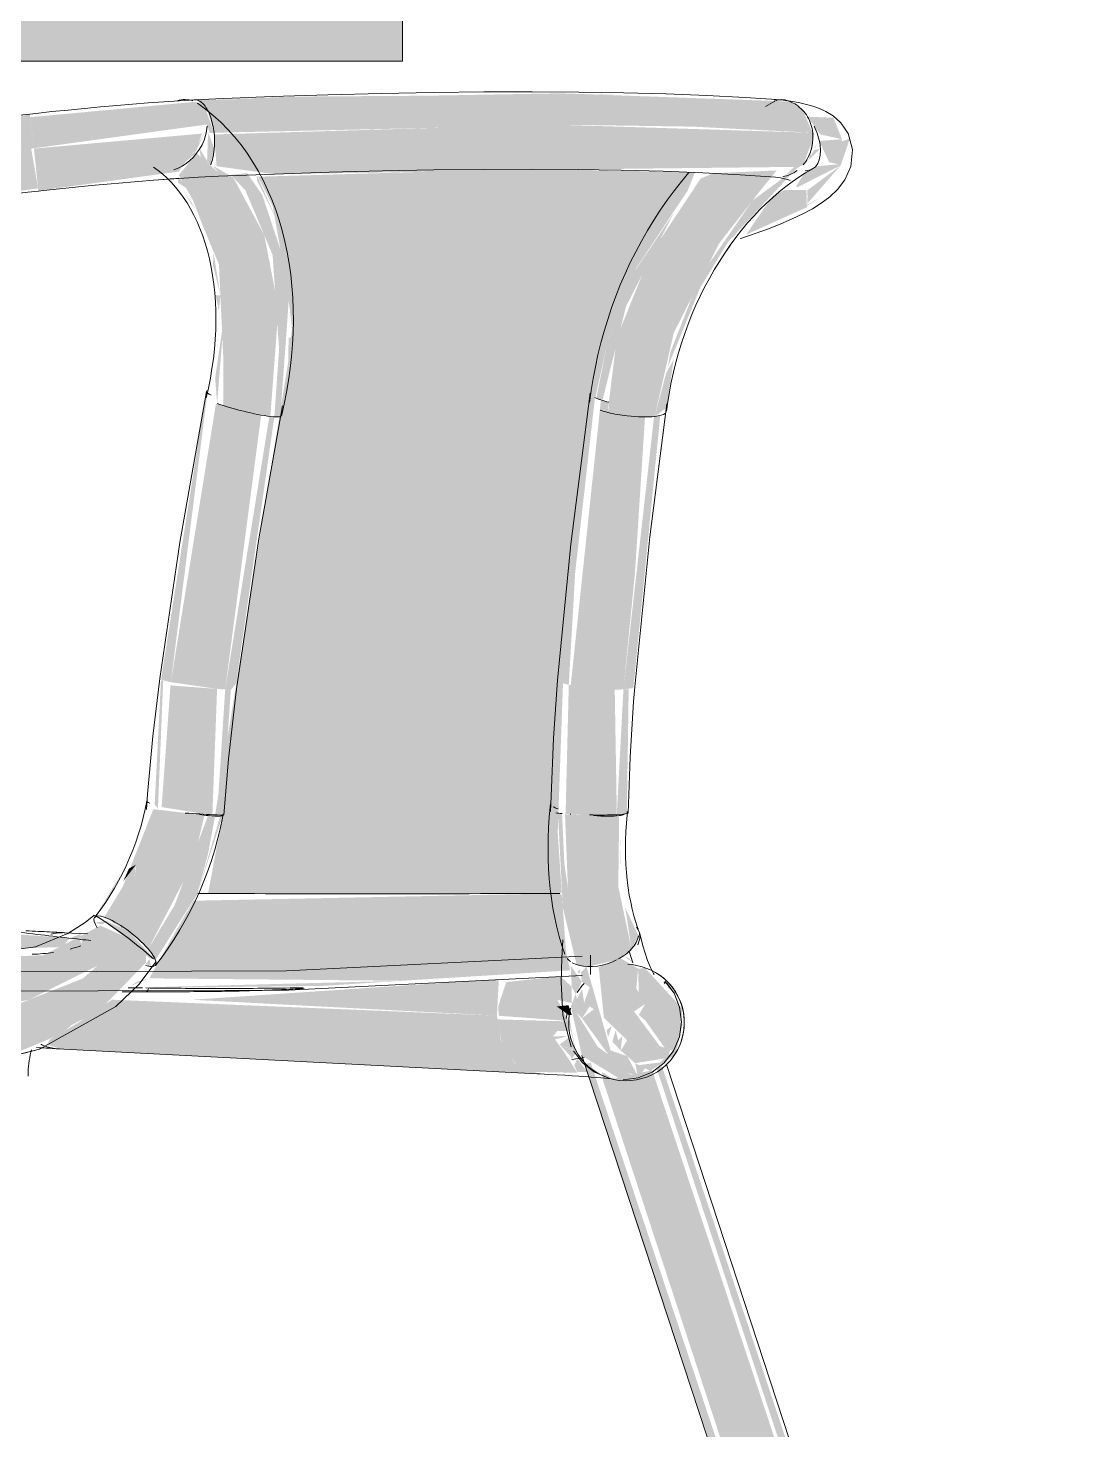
# Model space of a CAD drawing. Header units: inches. Extents: x -23445 to -32, y -314 to 853.
# Drawn here: x -18723.35 to -18709.93, y 11.08 to 29.18 of the extents above; entities that cross this region are included whole.
import ezdxf

# ---------------------------------------------------------------- set-up
doc = ezdxf.new("R2010")
doc.units = ezdxf.units.IN
doc.header["$MEASUREMENT"] = 0
doc.layers.add('I-FURN', color=30, linetype='Continuous', lineweight=9)

# ---------------------------------------------------------------- blocks, each defined once
blk = doc.blocks.new('Falcon 7700 Series Pedestal Base - 36_ Square Top x 30_ - Wheelchair Height-460525-Building Section - East_West looking South _ Fitness Center')
at = {"layer": 'I-FURN'}
blk.add_hatch(color=256, dxfattribs=at).paths.add_polyline_path([(-26188.504, 28.75), (-26173.129, 28.75), (-26173.129, 30), (-26198.585, 30), (-26198.585, 28.75), (-26197.278, 28.75)], flags=0)
for q in [(-26173.129, 30), (-26198.585, 28.75)]:
    blk.add_line((-26173.129, 28.75), q, dxfattribs=at)
blk = doc.blocks.new('HermanMiller_Collection_Air-Chair_SideChair_Arms - Arms-457867-Building Section - East_West looking South _ Fitness Center')
at = {"layer": 'I-FURN'}
for points in [[(-26167.835, 27.825), (-26167.966, 28.117), (-26168.134, 28.228), (-26171.089, 28.334), (-26175.791, 28.249), (-26175.645, 28.117), (-26175.562, 27.825), (-26170.958, 27.927), (-26169.395, 27.904)], [(-26183.228, 26.875), (-26179.731, 27.403), (-26177.886, 27.624), (-26177.938, 28.061), (-26181.939, 27.527), (-26183.148, 27.293), (-26183.233, 27.002)], [(-26175.939, 27.447), (-26175.818, 27.537), (-26175.657, 27.884), (-26175.824, 27.571), (-26175.918, 27.466)], [(-26167.457, 27.741), (-26167.567, 28.018), (-26167.903, 28.032), (-26167.739, 27.804)], [(-26182.919, 26.362), (-26179.601, 26.863), (-26177.832, 27.107), (-26177.922, 27.62), (-26181.545, 27.149), (-26183.227, 26.869), (-26183.115, 26.52), (-26182.986, 26.384)], [(-26173.455, 17.999), (-26171.074, 18.008), (-26171.126, 18.794), (-26171.056, 20.766), (-26170.645, 24.408), (-26170.634, 24.434), (-26170.471, 25.178), (-26170.115, 26.073), (-26169.448, 27.079), (-26169.354, 27.314), (-26171.516, 27.359), (-26174.995, 27.257), (-26174.806, 26.882), (-26174.705, 26.323), (-26174.616, 25.819), (-26174.556, 25.296), (-26174.604, 24.869), (-26175.548, 19.018), (-26175.45, 19.01), (-26175.639, 18.003), (-26174.865, 18)], [(-26170.548, 24.369), (-26170.243, 25.586), (-26169.629, 26.786), (-26170.136, 26.032), (-26170.476, 25.162), (-26170.627, 24.398), (-26170.562, 24.373)], [(-26176.119, 20.731), (-26175.647, 24.467), (-26175.679, 24.38), (-26176.245, 20.767), (-26176.197, 20.75)], [(-26175.418, 20.637), (-26174.953, 24.181), (-26175.537, 24.327), (-26176.119, 20.731), (-26175.514, 20.643)], [(-26170.382, 20.635), (-26170.278, 20.637), (-26170.13, 22.129), (-26169.999, 24.156), (-26170.475, 24.243), (-26170.466, 24.346), (-26170.568, 24.375), (-26170.958, 20.691), (-26170.39, 20.635)], [(-26175.339, 20.635), (-26175.276, 20.716), (-26174.783, 24.158), (-26174.848, 24.162), (-26175.418, 20.637), (-26175.345, 20.635)], [(-26170.278, 20.637), (-26170.149, 20.656), (-26169.803, 24.175), (-26169.883, 24.155), (-26170.278, 20.638)], [(-26170.983, 20.696), (-26170.867, 22.736), (-26171.061, 20.716)], [(-26176.286, 19.095), (-26176.217, 20.757), (-26176.247, 20.75), (-26176.328, 19.145), (-26176.295, 19.118)], [(-26175.454, 19.015), (-26175.345, 20.635), (-26175.418, 20.635), (-26175.522, 19.017), (-26175.504, 19.016)], [(-26170.587, 19.015), (-26170.363, 19.02), (-26170.39, 20.635), (-26170.983, 20.696), (-26171.024, 19.031), (-26170.717, 19.017)], [(-26170.363, 19.02), (-26170.234, 19.033), (-26170.21, 20.643), (-26170.278, 20.635), (-26170.363, 19.025)], [(-26170.847, 17.073), (-26171.04, 18.385), (-26171.07, 19.034), (-26171.122, 19.034), (-26171.06, 17.823), (-26170.883, 17.087)], [(-26170.737, 17.058), (-26170.368, 17.144), (-26170.174, 17.287), (-26170.344, 18.094), (-26170.333, 19.009), (-26171.032, 19.026), (-26170.979, 17.7), (-26170.847, 17.073)], [(-26176.733, 18.162), (-26176.568, 18.376), (-26176.66, 18.324), (-26176.729, 18.172)], [(-26170.174, 17.287), (-26170.084, 17.456), (-26170.254, 17.822)], [(-26179.373, 15.697), (-26178.347, 15.852), (-26177.538, 16.185), (-26177.398, 16.306), (-26177.052, 16.482), (-26176.441, 17.11), (-26176.441, 17.245), (-26176.662, 17.42), (-26177.257, 16.904), (-26178.166, 16.545), (-26179.39, 16.344), (-26179.367, 15.816)], [(-26170.985, 16.351), (-26171.129, 16.629), (-26170.944, 16.587), (-26170.944, 16.797), (-26171.093, 16.935), (-26171.791, 16.858), (-26171.895, 16.541), (-26171.886, 16.424), (-26171.117, 16.367)], [(-26176.416, 16.733), (-26176.397, 16.792), (-26176.441, 16.733)], [(-26171.371, 15.675), (-26171.676, 15.806), (-26171.858, 16.098), (-26171.91, 16.426), (-26176.878, 16.631), (-26177.314, 16.336), (-26177.686, 16.112), (-26177.715, 16.049), (-26177.538, 15.996), (-26171.479, 15.68)], [(-26170.943, 16.434), (-26170.987, 16.56), (-26171.138, 16.544), (-26170.985, 16.434), (-26170.948, 16.434)], [(-26165.503, 0), (-26165.426, 0), (-26170.701, 15.818), (-26170.777, 15.801), (-26165.557, 0)], [(-26164.876, 0), (-26164.682, 0), (-26169.907, 15.721), (-26170.414, 15.609), (-26170.555, 15.7), (-26170.54, 15.585), (-26165.426, 0), (-26164.99, 0)]]:
    blk.add_hatch(color=256, dxfattribs=at).paths.add_polyline_path(points, flags=0)
h = blk.add_hatch(color=256, dxfattribs=at)
h.paths.add_polyline_path([(-26177.886, 27.624), (-26175.657, 27.931), (-26175.615, 27.821), (-26175.562, 27.825), (-26175.69, 28.184), (-26175.806, 28.224), (-26177.933, 28.025), (-26177.9, 27.75)], flags=0)
h.paths.add_polyline_path([(-26175.676, 27.817), (-26175.659, 27.858), (-26175.67, 27.838)], flags=0)
h = blk.add_hatch(color=256, dxfattribs=at)
h.paths.add_polyline_path([(-26168.217, 27.258), (-26167.959, 27.411), (-26167.834, 27.74), (-26167.835, 27.825), (-26171.222, 27.931), (-26175.56, 27.803), (-26175.529, 27.392), (-26174.785, 27.29), (-26170.958, 27.351), (-26168.074, 27.384), (-26168.174, 27.287), (-26168.221, 27.259)], flags=0)
h.paths.add_polyline_path([(-26175.526, 27.264), (-26175.548, 27.348), (-26175.529, 27.266)], flags=0)
h = blk.add_hatch(color=256, dxfattribs=at)
h.paths.add_polyline_path([(-26177.829, 27.076), (-26176.02, 27.323), (-26175.965, 27.4), (-26175.785, 27.627), (-26175.716, 27.814), (-26177.886, 27.62), (-26177.832, 27.107)], flags=0)
h.paths.add_polyline_path([(-26175.623, 27.374), (-26175.617, 27.41), (-26175.628, 27.38)], flags=0)
h.paths.add_polyline_path([(-26175.607, 27.406), (-26175.559, 27.62), (-26175.633, 27.82), (-26175.641, 27.758), (-26175.651, 27.466), (-26175.615, 27.41)], flags=0)
h = blk.add_hatch(color=256, dxfattribs=at)
h.paths.add_polyline_path([(-26169.979, 24.155), (-26169.874, 24.162), (-26169.628, 25.242), (-26169.04, 26.399), (-26168.507, 27.084), (-26168.299, 27.338), (-26169.113, 27.302), (-26169.28, 27.235), (-26169.929, 26.257), (-26170.363, 25.178), (-26170.466, 24.346), (-26170.466, 24.267), (-26170.476, 24.212), (-26170.024, 24.156)], flags=0)
h.paths.add_polyline_path([(-26167.82, 27.609), (-26167.75, 27.718), (-26167.816, 27.63), (-26167.818, 27.62)], flags=0)
h = blk.add_hatch(color=256, dxfattribs=at)
h.paths.add_polyline_path([(-26167.5, 27.418), (-26167.457, 27.741), (-26167.75, 27.719), (-26167.623, 27.444)], flags=0)
h.paths.add_polyline_path([(-26167.868, 27.495), (-26167.815, 27.821), (-26167.835, 27.825), (-26167.881, 27.497)], flags=0)
h = blk.add_hatch(color=256, dxfattribs=at)
h.paths.add_polyline_path([(-26174.835, 24.162), (-26174.73, 25.556), (-26174.913, 26.502), (-26175.313, 27.246), (-26175.577, 27.401), (-26175.506, 27.311), (-26175.785, 27.56), (-26176.016, 27.277), (-26175.833, 26.953), (-26175.703, 26.613), (-26175.498, 26.124), (-26175.443, 24.939), (-26175.44, 24.3), (-26174.881, 24.169)], flags=0)
h.paths.add_polyline_path([(-26175.801, 26.845), (-26175.974, 27.106), (-26175.854, 26.901)], flags=0)
h.paths.add_polyline_path([(-26175.618, 27.411), (-26175.671, 27.494), (-26175.748, 27.62), (-26175.734, 27.515), (-26175.653, 27.442)], flags=0)
h = blk.add_hatch(color=256, dxfattribs=at)
h.paths.add_polyline_path([(-26169.874, 24.162), (-26169.724, 24.272), (-26169.628, 24.9), (-26169.725, 24.726), (-26169.795, 24.461)], flags=0)
h.paths.add_polyline_path([(-26169.706, 24.798), (-26169.288, 25.821), (-26168.928, 26.414), (-26168.036, 27.373), (-26168.611, 26.951), (-26169.288, 25.968), (-26169.672, 24.993), (-26169.691, 24.881)], flags=0)
h.paths.add_polyline_path([(-26167.908, 27.452), (-26167.737, 27.62), (-26167.82, 27.601), (-26167.897, 27.462)], flags=0)
h = blk.add_hatch(color=256, dxfattribs=at)
h.paths.add_polyline_path([(-26174.604, 24.869), (-26174.548, 25.183), (-26174.599, 25.178)], flags=0)
h.paths.add_polyline_path([(-26174.757, 24.155), (-26174.707, 24.162), (-26174.623, 25.296), (-26174.579, 25.94), (-26174.94, 27.023), (-26175.135, 27.304), (-26175.345, 27.28), (-26175.158, 27.084), (-26174.806, 26.248), (-26174.722, 25.031), (-26174.783, 24.158)], flags=0)
h.paths.add_polyline_path([(-26174.73, 26.654), (-26175.012, 27.282), (-26175.007, 27.211), (-26174.747, 26.689)], flags=0)
h = blk.add_hatch(color=256, dxfattribs=at)
h.paths.add_polyline_path([(-26168.358, 27), (-26168.695, 26.509), (-26167.91, 26.863), (-26167.916, 27.084), (-26168.205, 27.084), (-26168.354, 27.003)], flags=0)
h.paths.add_polyline_path([(-26168.913, 26.433), (-26168.788, 26.547), (-26168.879, 26.475)], flags=0)
h = blk.add_hatch(color=256, dxfattribs=at)
h.paths.add_polyline_path([(-26175.479, 25.726), (-26175.541, 25.726), (-26175.498, 25.52)], flags=0)
h.paths.add_polyline_path([(-26175.522, 24.327), (-26175.432, 25.445), (-26175.471, 25.178), (-26175.547, 24.66), (-26175.522, 24.327)], flags=0)
h.paths.add_polyline_path([(-26175.479, 25.726), (-26175.571, 26.288), (-26175.574, 26.107), (-26175.498, 25.802)], flags=0)
h.paths.add_polyline_path([(-26175.597, 26.183), (-26175.801, 26.738), (-26175.682, 26.398), (-26175.617, 26.233)], flags=0)
h = blk.add_hatch(color=256, dxfattribs=at)
h.paths.add_polyline_path([(-26176.127, 19.09), (-26176.126, 19.091), (-26176.126, 19.395)], flags=0)
h.paths.add_polyline_path([(-26175.583, 19.02), (-26175.522, 20.644), (-26176.124, 20.69), (-26176.238, 19.118), (-26175.641, 19.023)], flags=0)
h = blk.add_hatch(color=256, dxfattribs=at)
h.paths.add_polyline_path([(-26176.568, 18.376), (-26176.585, 18.214), (-26176.582, 18.324)], flags=0)
h.paths.add_polyline_path([(-26176.411, 17.287), (-26175.827, 18.406), (-26175.687, 19.014), (-26176.345, 19.091), (-26176.74, 18.09), (-26176.978, 17.697), (-26176.585, 17.456), (-26176.441, 17.319)], flags=0)
h = blk.add_hatch(color=256, dxfattribs=at)
h.paths.add_polyline_path([(-26175.775, 18.002), (-26175.639, 18.516), (-26175.548, 19.002), (-26175.639, 19.009), (-26176.07, 17.852), (-26176.411, 17.287), (-26176.317, 17.144), (-26175.861, 17.869)], flags=0)
h.paths.add_polyline_path([(-26175.775, 18.002), (-26175.45, 19.01), (-26175.483, 19.002), (-26175.75, 18.086)], flags=0)
h = blk.add_hatch(color=256, dxfattribs=at)
h.paths.add_polyline_path([(-26175.775, 18.002), (-26176.129, 17.371), (-26175.833, 17.909)], flags=0)
h.paths.add_polyline_path([(-26173.135, 16.876), (-26170.966, 17.01), (-26171.02, 17.264), (-26171.071, 17.977), (-26171.096, 18.004), (-26175.835, 17.909), (-26176.397, 16.907), (-26173.151, 16.876)], flags=0)
h.paths.add_polyline_path([(-26170.851, 16.959), (-26170.831, 17.011), (-26170.869, 17.006)], flags=0)
h = blk.add_hatch(color=256, dxfattribs=at)
h.paths.add_polyline_path([(-26177.276, 17.426), (-26177.264, 17.343), (-26177.298, 17.406)], flags=0)
h.paths.add_polyline_path([(-26178.813, 17.107), (-26178.813, 17.154), (-26179.375, 17.084)], flags=0)
h.paths.add_polyline_path([(-26179.39, 16.344), (-26177.948, 16.631), (-26177.063, 17.072), (-26176.662, 17.42), (-26177.026, 17.589), (-26177.762, 17.206), (-26178.144, 17.19), (-26179.375, 17.074), (-26179.39, 16.992), (-26179.422, 16.631), (-26179.4, 16.444)], flags=0)
h = blk.add_hatch(color=256, dxfattribs=at)
h.paths.add_polyline_path([(-26176.373, 17.058), (-26176.397, 17.161), (-26176.441, 17.091), (-26176.397, 17.069)], flags=0)
h.paths.add_polyline_path([(-26176.317, 17.144), (-26176.662, 17.514), (-26176.958, 17.648), (-26177.102, 17.625), (-26177.003, 17.604), (-26176.958, 17.633), (-26176.397, 17.17)], flags=0)
h = blk.add_hatch(color=256, dxfattribs=at)
h.paths.add_polyline_path([(-26181.946, 17.162), (-26177.519, 17.312), (-26177.425, 17.426), (-26179.076, 17.548), (-26179.9, 17.52), (-26182.552, 17.379), (-26183.448, 17.303), (-26183.432, 17.246), (-26181.925, 17.166)], flags=0)
h.paths.add_polyline_path([(-26177.429, 17.281), (-26177.16, 17.394), (-26177.383, 17.325)], flags=0)
h.paths.add_polyline_path([(-26184.482, 17.296), (-26184.59, 17.368), (-26187.196, 17.451), (-26185.022, 17.321)], flags=0)
h = blk.add_hatch(color=256, dxfattribs=at)
h.paths.add_polyline_path([(-26171.91, 16.426), (-26171.886, 16.897), (-26175.849, 16.631), (-26173.151, 16.49)], flags=0)
h.paths.add_polyline_path([(-26177.305, 17.413), (-26177.276, 17.484), (-26177.425, 17.426)], flags=0)
h = blk.add_hatch(color=256, dxfattribs=at)
h.paths.add_polyline_path([(-26164.682, 0), (-26164.542, 0), (-26169.78, 15.771), (-26169.848, 15.744), (-26165.732, 3.2)], flags=0)
h.paths.add_polyline_path([(-26170.156, 17.11), (-26170.277, 17.199), (-26170.199, 17.159), (-26170.172, 17.129)], flags=0)
h = blk.add_hatch(color=256, dxfattribs=at)
h.paths.add_polyline_path([(-26170.813, 16.391), (-26170.895, 16.705), (-26170.958, 16.54)], flags=0)
h.paths.add_polyline_path([(-26170.421, 15.9), (-26170.754, 17.06), (-26170.828, 16.984), (-26170.815, 16.864), (-26170.713, 16.791), (-26170.785, 16.593), (-26170.659, 16.508), (-26170.813, 16.391), (-26170.475, 15.927)], flags=0)
h.paths.add_polyline_path([(-26170.895, 16.705), (-26170.815, 16.864), (-26170.959, 17.073), (-26170.944, 16.797)], flags=0)
h = blk.add_hatch(color=256, dxfattribs=at)
h.paths.add_polyline_path([(-26170.313, 15.975), (-26170.292, 16.162), (-26170.346, 16.108)], flags=0)
h.paths.add_polyline_path([(-26170.813, 16.391), (-26170.713, 16.545), (-26170.785, 16.593), (-26170.812, 16.77), (-26170.878, 16.64)], flags=0)
h.paths.add_polyline_path([(-26170.257, 15.585), (-26170.292, 15.62), (-26170.229, 15.69), (-26170.093, 15.649), (-26170.229, 15.902), (-26170.437, 15.975), (-26170.475, 15.927), (-26170.61, 16.024), (-26170.882, 16.462), (-26170.954, 16.535), (-26170.813, 15.908), (-26170.292, 15.59)], flags=0)
h.paths.add_polyline_path([(-26169.933, 15.711), (-26169.631, 15.908), (-26169.601, 15.945), (-26169.513, 16.512), (-26170.001, 17.042), (-26170.089, 17.03), (-26170.079, 16.721), (-26169.997, 16.577), (-26170.079, 16.435), (-26169.993, 16.361), (-26169.747, 16.012), (-26169.631, 15.97), (-26169.809, 15.821), (-26170.077, 15.787), (-26169.997, 15.744)], flags=0)
h.paths.add_polyline_path([(-26170.475, 16.148), (-26170.428, 16.291), (-26170.495, 16.238), (-26170.481, 16.174)], flags=0)
h.paths.add_polyline_path([(-26169.882, 16.533), (-26169.993, 16.579), (-26169.964, 16.879)], flags=0)
h = blk.add_hatch(color=256, dxfattribs=at)
h.paths.add_polyline_path([(-26170.282, 15.6), (-26170.126, 15.641), (-26170.351, 15.748)], flags=0)
h.paths.add_polyline_path([(-26169.993, 16.579), (-26169.882, 16.533), (-26169.964, 16.879)], flags=0)
h.paths.add_polyline_path([(-26170.378, 16.238), (-26170.421, 16.09), (-26170.313, 15.975)], flags=0)
h.paths.add_polyline_path([(-26170.126, 15.812), (-26169.702, 15.88), (-26169.675, 15.986), (-26169.809, 16.034), (-26170.141, 16.48), (-26169.993, 16.579), (-26170.112, 16.777), (-26170.089, 17.033), (-26170.322, 17.172), (-26170.597, 17.051), (-26170.53, 16.397), (-26170.229, 16.108), (-26170.313, 15.975)], flags=0)
h.paths.add_polyline_path([(-26170.087, 15.622), (-26169.999, 15.745), (-26170.126, 15.812), (-26170.093, 15.648)], flags=0)
h = blk.add_hatch(color=256, dxfattribs=at)
h.paths.add_polyline_path([(-26173.135, 16.876), (-26176.397, 16.792), (-26176.397, 16.783), (-26174.158, 16.81), (-26173.151, 16.875)], flags=0)
h.paths.add_polyline_path([(-26176.638, 16.808), (-26176.397, 16.907), (-26176.555, 16.864)], flags=0)
h = blk.add_hatch(color=256, dxfattribs=at)
h.paths.add_polyline_path([(-26170.872, 15.688), (-26171.056, 15.974), (-26171.188, 16.156), (-26171.132, 16.227), (-26170.972, 16.227), (-26170.985, 16.351), (-26171.906, 16.377), (-26171.844, 16.051), (-26171.647, 15.776), (-26171.514, 15.701), (-26170.875, 15.688)], flags=0)
h.paths.add_polyline_path([(-26170.894, 15.974), (-26170.964, 16.156), (-26171.103, 16.051), (-26170.958, 15.997)], flags=0)
h = blk.add_hatch(color=256, dxfattribs=at)
h.paths.add_polyline_path([(-26170.894, 15.974), (-26170.985, 16.434), (-26170.985, 16.351), (-26170.903, 15.997)], flags=0)
h.paths.add_polyline_path([(-26171.233, 16.098), (-26170.986, 16.166), (-26171.188, 16.156), (-26171.212, 16.126)], flags=0)
h.paths.add_polyline_path([(-26170.947, 15.865), (-26170.875, 15.959), (-26171.098, 16.049), (-26170.965, 15.908), (-26170.949, 15.871)], flags=0)
for p, q in [((-26168.322, 28.231), (-26168.443, 28.162)), ((-26167.324, 27.627), (-26167.322, 27.605)), ((-26177.111, 17.711), (-26177.111, 17.721)), ((-26177.194, 17.48), (-26177.496, 17.496)), ((-26170.093, 17.342), (-26170.065, 17.42)), ((-26170.704, 16.957), (-26170.704, 17.208)), ((-26170.155, 17.109), (-26170.204, 17.26)), ((-26171.018, 16.387), (-26170.993, 16.537)), ((-26177.58, 15.998), (-26171.391, 15.675)), ((-26170.944, 15.858), (-26170.784, 15.885)), ((-26170.813, 15.909), (-26165.593, 0)), ((-26164.541, 0), (-26169.723, 15.793))]:
    blk.add_line(p, q, dxfattribs=at)
at = {"layer": 'I-FURN', "flags": 128}
for points in [[(-26175.815, 28.251), (-26176.01, 28.238), (-26176.209, 28.224), (-26176.41, 28.209), (-26176.613, 28.193), (-26176.818, 28.176), (-26177.025, 28.158), (-26177.233, 28.139), (-26177.443, 28.118), (-26177.653, 28.097), (-26177.863, 28.075), (-26177.939, 28.066)], [(-26168.236, 28.25), (-26168.705, 28.28), (-26169.202, 28.306), (-26169.726, 28.326), (-26170.277, 28.34), (-26170.854, 28.35), (-26171.455, 28.353), (-26172.081, 28.352), (-26172.73, 28.345), (-26173.401, 28.332), (-26174.093, 28.314), (-26174.806, 28.291), (-26175.537, 28.263), (-26175.813, 28.251)], [(-26167.324, 27.627), (-26167.379, 27.817), (-26167.474, 27.954), (-26167.572, 28.041), (-26167.664, 28.098), (-26167.749, 28.137), (-26167.832, 28.167), (-26167.916, 28.191), (-26168.001, 28.211), (-26168.091, 28.228), (-26168.185, 28.243), (-26168.212, 28.247)], [(-26183.06, 27.348), (-26182.709, 27.409), (-26182.351, 27.468), (-26181.985, 27.527), (-26181.614, 27.585), (-26181.236, 27.642), (-26180.853, 27.698), (-26180.466, 27.753), (-26180.074, 27.806), (-26179.679, 27.858), (-26179.282, 27.909), (-26178.882, 27.958), (-26178.48, 28.005), (-26178.078, 28.051), (-26177.939, 28.066)], [(-26175.777, 28.206), (-26175.672, 28.13), (-26175.572, 28.048), (-26175.475, 27.961), (-26175.383, 27.868), (-26175.296, 27.77), (-26175.213, 27.667), (-26175.135, 27.559), (-26175.061, 27.447), (-26174.993, 27.331), (-26174.929, 27.211), (-26174.87, 27.088), (-26174.816, 26.961), (-26174.766, 26.83), (-26174.722, 26.697), (-26174.682, 26.561), (-26174.647, 26.422), (-26174.617, 26.281), (-26174.592, 26.138), (-26174.572, 25.993), (-26174.556, 25.845), (-26174.545, 25.697), (-26174.539, 25.547), (-26174.537, 25.395), (-26174.541, 25.243), (-26174.549, 25.09), (-26174.561, 24.936), (-26174.578, 24.782), (-26174.6, 24.628), (-26174.626, 24.474), (-26174.656, 24.32), (-26174.691, 24.167)], [(-26167.322, 27.605), (-26167.344, 27.389), (-26167.419, 27.218), (-26167.514, 27.092), (-26167.616, 26.996), (-26167.724, 26.915), (-26167.839, 26.843), (-26167.963, 26.776), (-26168.098, 26.712), (-26168.245, 26.648), (-26168.404, 26.586), (-26168.576, 26.523), (-26168.761, 26.461), (-26168.765, 26.46)], [(-26176.341, 27.38), (-26176.282, 27.337), (-26176.224, 27.29), (-26176.167, 27.239), (-26176.112, 27.183), (-26176.059, 27.123), (-26176.007, 27.059), (-26175.958, 26.991), (-26175.91, 26.918), (-26175.865, 26.842), (-26175.822, 26.761), (-26175.781, 26.676), (-26175.743, 26.587), (-26175.708, 26.495), (-26175.676, 26.399), (-26175.647, 26.299), (-26175.622, 26.196), (-26175.599, 26.091), (-26175.58, 25.982), (-26175.564, 25.87), (-26175.552, 25.756), (-26175.543, 25.64), (-26175.539, 25.521), (-26175.537, 25.401), (-26175.54, 25.279), (-26175.546, 25.156), (-26175.556, 25.032), (-26175.57, 24.907), (-26175.588, 24.781), (-26175.609, 24.655), (-26175.634, 24.529), (-26175.663, 24.402)], [(-26168.316, 27.253), (-26168.77, 27.283), (-26169.254, 27.307), (-26169.766, 27.327), (-26170.306, 27.341), (-26170.873, 27.35), (-26171.466, 27.353), (-26172.084, 27.352), (-26172.725, 27.344), (-26173.389, 27.332), (-26174.075, 27.314), (-26174.781, 27.291), (-26175.506, 27.263), (-26175.762, 27.252)], [(-26167.841, 27.355), (-26167.927, 27.306), (-26168.012, 27.252), (-26168.098, 27.193), (-26168.183, 27.13), (-26168.268, 27.062), (-26168.351, 26.99), (-26168.434, 26.913), (-26168.516, 26.833), (-26168.596, 26.748), (-26168.675, 26.66), (-26168.752, 26.567), (-26168.827, 26.472), (-26168.9, 26.372), (-26168.971, 26.27), (-26169.04, 26.164), (-26169.106, 26.056), (-26169.169, 25.944), (-26169.23, 25.831), (-26169.287, 25.715), (-26169.342, 25.597), (-26169.394, 25.477), (-26169.442, 25.355), (-26169.487, 25.233), (-26169.529, 25.109), (-26169.567, 24.984), (-26169.602, 24.858), (-26169.633, 24.732), (-26169.66, 24.605), (-26169.684, 24.479), (-26169.704, 24.353), (-26169.72, 24.228)], [(-26175.761, 27.252), (-26175.951, 27.24), (-26176.144, 27.226), (-26176.34, 27.212), (-26176.539, 27.196), (-26176.74, 27.179), (-26176.942, 27.162), (-26177.146, 27.143), (-26177.351, 27.123), (-26177.557, 27.102), (-26177.763, 27.08), (-26177.829, 27.072)], [(-26169.432, 27.313), (-26169.529, 27.196), (-26169.623, 27.076), (-26169.714, 26.953), (-26169.802, 26.826), (-26169.886, 26.696), (-26169.967, 26.563), (-26170.045, 26.427), (-26170.118, 26.289), (-26170.189, 26.148), (-26170.255, 26.005), (-26170.318, 25.86), (-26170.376, 25.713), (-26170.431, 25.564), (-26170.481, 25.414), (-26170.527, 25.263), (-26170.569, 25.111), (-26170.607, 24.958), (-26170.64, 24.804), (-26170.669, 24.65), (-26170.694, 24.496), (-26170.714, 24.342)], [(-26168.124, 27.21), (-26168.133, 27.213), (-26168.159, 27.221), (-26168.198, 27.231), (-26168.25, 27.241), (-26168.313, 27.251), (-26168.341, 27.256)], [(-26182.887, 26.363), (-26182.542, 26.423), (-26182.189, 26.482), (-26181.829, 26.54), (-26181.462, 26.597), (-26181.089, 26.653), (-26180.711, 26.708), (-26180.328, 26.762), (-26179.942, 26.815), (-26179.551, 26.867), (-26179.158, 26.917), (-26178.762, 26.965), (-26178.365, 27.012), (-26177.967, 27.057), (-26177.829, 27.072)], [(-26175.66, 24.486), (-26176.002, 22.535), (-26176.261, 20.78)], [(-26170.709, 24.462), (-26170.955, 22.511), (-26171.128, 20.756)], [(-26175.27, 20.647), (-26174.982, 22.582), (-26174.678, 24.299)], [(-26170.131, 20.671), (-26169.938, 22.606), (-26169.719, 24.323)], [(-26176.261, 20.78), (-26176.351, 20.034), (-26176.42, 19.284), (-26176.434, 19.086)], [(-26175.436, 19.017), (-26175.376, 19.739), (-26175.295, 20.458), (-26175.27, 20.647)], [(-26171.128, 20.756), (-26171.18, 20.009), (-26171.212, 19.26), (-26171.217, 19.062)], [(-26170.217, 19.041), (-26170.192, 19.763), (-26170.147, 20.482), (-26170.131, 20.671)], [(-26176.429, 19.197), (-26176.451, 19.09), (-26176.476, 18.983), (-26176.504, 18.877), (-26176.536, 18.771), (-26176.571, 18.667), (-26176.609, 18.563), (-26176.651, 18.461), (-26176.695, 18.361), (-26176.743, 18.262), (-26176.793, 18.166), (-26176.846, 18.071), (-26176.902, 17.979), (-26176.96, 17.889), (-26177.021, 17.802), (-26177.084, 17.718), (-26177.102, 17.694)], [(-26176.317, 17.075), (-26176.233, 17.185), (-26176.153, 17.298), (-26176.076, 17.414), (-26176.002, 17.533), (-26175.933, 17.655), (-26175.867, 17.779), (-26175.804, 17.905), (-26175.746, 18.033), (-26175.692, 18.164), (-26175.642, 18.296), (-26175.595, 18.429), (-26175.553, 18.565), (-26175.516, 18.701), (-26175.482, 18.838), (-26175.453, 18.976), (-26175.446, 19.015)], [(-26171.034, 17.218), (-26171.072, 17.332), (-26171.106, 17.448), (-26171.137, 17.567), (-26171.164, 17.688), (-26171.187, 17.812), (-26171.207, 17.937), (-26171.223, 18.064), (-26171.235, 18.192), (-26171.244, 18.322), (-26171.249, 18.453), (-26171.251, 18.585), (-26171.249, 18.719), (-26171.244, 18.853), (-26171.235, 18.987), (-26171.223, 19.122), (-26171.219, 19.161)], [(-26170.091, 17.551), (-26170.118, 17.631), (-26170.142, 17.714), (-26170.164, 17.8), (-26170.184, 17.889), (-26170.202, 17.981), (-26170.216, 18.076), (-26170.229, 18.174), (-26170.238, 18.274), (-26170.245, 18.376), (-26170.249, 18.48), (-26170.251, 18.585), (-26170.249, 18.692), (-26170.245, 18.801), (-26170.238, 18.91), (-26170.228, 19.02), (-26170.225, 19.052)], [(-26179.534, 17.091), (-26177.865, 17.316), (-26177.447, 17.486), (-26177.223, 17.627), (-26177.114, 17.72)], [(-26177.111, 17.721), (-26177.084, 17.711), (-26177.032, 17.681), (-26176.958, 17.633), (-26176.868, 17.57), (-26176.767, 17.498), (-26176.662, 17.42)], [(-26170.065, 17.42), (-26170.072, 17.498), (-26170.111, 17.57)], [(-26177.483, 17.495), (-26177.508, 17.497), (-26177.535, 17.498), (-26177.562, 17.5), (-26177.591, 17.502), (-26177.621, 17.504), (-26177.652, 17.505), (-26177.685, 17.507), (-26177.719, 17.509), (-26177.754, 17.511), (-26177.791, 17.512), (-26177.828, 17.514), (-26177.867, 17.516), (-26177.907, 17.518), (-26177.948, 17.519), (-26177.99, 17.521)], [(-26176.662, 17.42), (-26176.561, 17.342), (-26176.471, 17.27), (-26176.397, 17.207), (-26176.344, 17.159)], [(-26170.951, 16.024), (-26171.06, 16.433), (-26171.08, 16.858), (-26171.073, 17.166), (-26171.061, 17.406)], [(-26169.88, 16.955), (-26169.891, 16.971), (-26169.93, 17.046), (-26169.968, 17.139), (-26170.028, 17.328), (-26170.068, 17.486)], [(-26186.874, 17.307), (-26180.76, 16.983), (-26174.626, 17.005), (-26170.81, 17.193)], [(-26186.878, 17.056), (-26180.75, 16.732), (-26174.602, 16.755), (-26170.809, 16.943)], [(-26179.402, 15.597), (-26177.813, 15.991), (-26176.831, 16.544), (-26176.529, 16.833), (-26176.314, 17.12)], [(-26170.036, 17.056), (-26170.108, 17.074), (-26170.166, 17.084), (-26170.219, 17.092)], [(-26169.742, 16.872), (-26169.625, 16.717), (-26169.552, 16.537), (-26169.528, 16.344)], [(-26169.528, 16.344), (-26169.555, 16.151), (-26169.631, 15.97), (-26169.751, 15.816), (-26169.907, 15.697), (-26170.087, 15.622), (-26170.281, 15.597)], [(-26177.918, 15.986), (-26177.926, 15.952), (-26177.934, 15.918), (-26177.941, 15.882), (-26177.947, 15.846), (-26177.952, 15.809), (-26177.956, 15.772), (-26177.959, 15.734), (-26177.961, 15.696), (-26177.962, 15.658), (-26177.962, 15.645)], [(-26177.593, 15.999), (-26177.61, 16), (-26177.63, 16.001), (-26177.651, 16.003), (-26177.675, 16.004), (-26177.7, 16.006), (-26177.727, 16.007), (-26177.756, 16.009), (-26177.786, 16.01), (-26177.818, 16.012), (-26177.851, 16.014)], [(-26170.474, 15.622), (-26170.653, 15.697), (-26170.806, 15.816), (-26170.923, 15.97)], [(-26170.406, 15.604), (-26170.414, 15.605), (-26170.438, 15.608), (-26170.472, 15.612), (-26170.516, 15.617), (-26170.568, 15.622), (-26170.628, 15.627), (-26170.696, 15.632), (-26170.77, 15.638), (-26170.852, 15.644), (-26170.94, 15.649), (-26171.034, 15.655), (-26171.134, 15.661), (-26171.241, 15.667), (-26171.353, 15.673), (-26171.391, 15.675)]]:
    blk.add_lwpolyline(points, dxfattribs=at)
at = {"layer": 'I-FURN'}
for centre, major_axis, ratio, start_param, end_param in [((-26176.059, 27.793), (0.282, 0.413), 0.716528, 0.185746, 0.709345), ((-26168.082, 27.793), (-0.241, 0.438), 0.575844, 5.706994, 6.230592), ((-26176.059, 27.793), (0.282, 0.413), 0.716528, 4.898135, 5.421734), ((-26168.082, 27.793), (-0.241, 0.438), 0.575844, 4.136197, 4.659796), ((-26176.059, 27.793), (0.282, 0.413), 0.716528, 3.850938, 4.898135), ((-26168.082, 27.793), (-0.241, 0.438), 0.575844, 2.8272, 4.136197), ((-26175.169, 24.392), (-0.491, 0.093), 0.137076, 0.008955, 0.532553), ((-26175.169, 24.392), (-0.491, 0.093), 0.137076, 6.030341, 6.283185), ((-26175.177, 24.285), (-0.486, 0.118), 0.11091, 0.809563, 2.380359), ((-26170.214, 24.392), (-0.495, 0.07), 0.185134, 0.540717, 0.802516), ((-26170.214, 24.392), (-0.495, 0.07), 0.185134, 0.816106, 1.064316), ((-26175.177, 24.285), (-0.486, 0.118), 0.11091, 2.380359, 2.903958), ((-26175.177, 24.285), (-0.486, 0.118), 0.11091, 3.141593, 3.165757), ((-26170.217, 24.285), (-0.497, 0.057), 0.234229, 0.788125, 1.043613), ((-26170.217, 24.285), (-0.497, 0.057), 0.234229, 1.049924, 1.307964), ((-26170.217, 24.285), (-0.497, 0.057), 0.234229, 1.311723, 1.570172), ((-26170.217, 24.285), (-0.497, 0.057), 0.234229, 1.573523, 2.358921), ((-26170.217, 24.285), (-0.497, 0.057), 0.234229, 2.358921, 2.88252), ((-26170.217, 24.285), (-0.497, 0.057), 0.234229, 3.141593, 3.144319), ((-26175.937, 19.106), (-0.492, 0.091), 0.107353, 6.170071, 6.69367), ((-26175.935, 19.052), (-0.499, 0.035), 0.020295, 1.570393, 2.355791), ((-26175.937, 19.106), (-0.492, 0.091), 0.107353, 1.981281, 2.24308), ((-26175.937, 19.106), (-0.492, 0.091), 0.107353, 2.24308, 3.290278), ((-26175.935, 19.052), (-0.499, 0.035), 0.020295, 2.355791, 3.141189), ((-26175.935, 19.052), (-0.499, 0.035), 0.020295, 3.141593, 3.402989), ((-26170.722, 19.106), (-0.497, 0.055), 0.180952, 0.394781, 0.656581), ((-26170.717, 19.052), (-0.5, 0.01), 0.069551, 0.525417, 0.787217), ((-26170.717, 19.052), (-0.5, 0.01), 0.069551, 1.049016, 1.067536), ((-26170.717, 19.052), (-0.5, 0.01), 0.069551, 1.572615, 2.358013), ((-26170.722, 19.106), (-0.497, 0.055), 0.180952, 1.703778, 2.489176), ((-26170.717, 19.052), (-0.5, 0.01), 0.069551, 2.358013, 3.141593), ((-26170.722, 19.106), (-0.497, 0.055), 0.180952, 2.489176, 2.750976), ((-26170.717, 19.052), (-0.5, 0.01), 0.069551, 3.143411, 3.405211), ((-26170.722, 19.106), (-0.497, 0.055), 0.180952, 3.012775, 3.274575), ((-26176.71, 17.385), (-0.393, 0.31), 0.26753, 5.651962, 6.960959), ((-26176.71, 17.385), (-0.393, 0.31), 0.26753, 4.081166, 5.651962), ((-26172.736, 101.858), (0, 84.692), 0.707107, 3.05175, 3.065619), ((-26170.563, 17.385), (0.471, 0.167), 0.596783, 5.443965, 5.967563), ((-26170.563, 17.385), (0.471, 0.167), 0.596783, 6.229363, 6.283185), ((-26176.71, 17.385), (-0.393, 0.31), 0.26753, 2.51136, 4.081166), ((-26170.563, 17.385), (0.471, 0.167), 0.596783, 4.962112, 5.443965), ((-26170.563, 17.385), (0.471, 0.167), 0.596783, 3.34957, 3.530962), ((-26170.563, 17.385), (0.471, 0.167), 0.596783, 3.611369, 3.873168), ((-26170.563, 17.385), (0.471, 0.167), 0.596783, 3.873168, 4.920366), ((-26170.238, 16.334), (0.202, 0.722), 0.995009, 4.962286, 6.283185), ((-26170.238, 16.334), (0.202, 0.722), 0.995009, 1.097267, 1.297094), ((-26170.238, 16.334), (0.202, 0.722), 0.995009, 1.59022, 1.820693), ((-26170.238, 16.334), (0.202, 0.722), 0.995009, 1.820693, 3.391489), ((-26170.238, 16.334), (0.202, 0.722), 0.995009, 3.391489, 4.962286)]:
    blk.add_ellipse(centre, major_axis=major_axis, ratio=ratio, start_param=start_param, end_param=end_param, dxfattribs=at)
for points, knots in [([(-26175.843, 28.245), (-26175.817, 28.254), (-26175.765, 28.251), (-26175.679, 28.185), (-26175.602, 28.042), (-26175.57, 27.899), (-26175.562, 27.825)], [-1, -1, -1, -1, -0.785714, -0.571429, -0.285714, 0, 0, 0, 0]), ([(-26168.134, 28.228), (-26168.103, 28.217), (-26168.012, 28.172), (-26167.89, 28.042), (-26167.843, 27.899), (-26167.835, 27.825)], [-0.7142857, -0.7142857, -0.7142857, -0.7142857, -0.5714286, -0.2857143, 0, 0, 0, 0]), ([(-26175.562, 27.825), (-26175.555, 27.77), (-26175.552, 27.656), (-26175.571, 27.514), (-26175.594, 27.438), (-26175.604, 27.411)], [-1, -1, -1, -1, -0.7857143, -0.5714286, -0.4285714, -0.4285714, -0.4285714, -0.4285714]), ([(-26167.835, 27.825), (-26167.829, 27.77), (-26167.834, 27.656), (-26167.884, 27.514), (-26167.935, 27.438), (-26167.959, 27.411)], [-1, -1, -1, -1, -0.7857143, -0.5714286, -0.4285714, -0.4285714, -0.4285714, -0.4285714]), ([(-26168.036, 27.338), (-26168.064, 27.317), (-26168.123, 27.282), (-26168.188, 27.263), (-26168.221, 27.257)], [-0.2857143, -0.2857143, -0.2857143, -0.2857143, -0.1428571, -0.0010681, -0.0010681, -0.0010681, -0.0010681]), ([(-26175.772, 18.003), (-26174.99, 18), (-26173.41, 17.997), (-26171.875, 18.001), (-26171.097, 18.004)], [-0.9089628, -0.9089628, -0.9089628, -0.9089628, -0.5, -0.0731199, -0.0731199, -0.0731199, -0.0731199]), ([(-26175.464, 16.739), (-26175.781, 16.735), (-26176.209, 16.732), (-26176.637, 16.733), (-26176.747, 16.733)], [-1, -1, -1, -1, -0.5, -0.3259652, -0.3259652, -0.3259652, -0.3259652]), ([(-26176.441, 16.783), (-26176.138, 16.779), (-26175.518, 16.774), (-26174.897, 16.779), (-26174.58, 16.783)], [-0.9773284, -0.9773284, -0.9773284, -0.9773284, -0.5, 0, 0, 0, 0]), ([(-26177.786, 16.05), (-26177.764, 16.04), (-26177.69, 16.01), (-26177.612, 15.998), (-26177.556, 15.997)], [0.7641359, 0.7641359, 0.7641359, 0.7641359, 0.8333333, 1, 1, 1, 1])]:
    blk.add_open_spline(points, degree=3, knots=knots, dxfattribs=at)
for points in [[(-26168.331, 28.245), (-26168.291, 28.252), (-26168.251, 28.252), (-26168.212, 28.247)], [(-26177.519, 17.496), (-26177.569, 17.497), (-26177.618, 17.49), (-26177.666, 17.477)], [(-26177.151, 17.396), (-26177.195, 17.401), (-26177.239, 17.405), (-26177.283, 17.41)], [(-26177.907, 17.218), (-26177.815, 17.222), (-26177.724, 17.228), (-26177.634, 17.241)], [(-26177.42, 17.286), (-26177.373, 17.297), (-26177.328, 17.311), (-26177.282, 17.326)], [(-26176.672, 16.784), (-26176.603, 16.785), (-26176.539, 16.784), (-26176.485, 16.784)], [(-26174.58, 16.783), (-26174.528, 16.784), (-26174.444, 16.784), (-26174.386, 16.782), (-26174.405, 16.777), (-26174.499, 16.771), (-26174.656, 16.763), (-26174.857, 16.755), (-26175.077, 16.748), (-26175.291, 16.742), (-26175.412, 16.74), (-26175.464, 16.739)]]:
    blk.add_open_spline(points, degree=3, dxfattribs=at)
blk = doc.blocks.new('HermanMiller_Collection_Air-Chair_SideChair_Arms - Arms-V31-Building Section - East_West looking South _ Fitness Center')
at = {"layer": 'I-FURN'}
h = blk.add_hatch(color=256, dxfattribs=at)
h.paths.add_polyline_path([(-26168.342, 28.242), (-26168.481, 28.253), (-26168.51, 28.253)], flags=0)
h.paths.add_polyline_path([(-26175.44, 28.259), (-26170.098, 28.322), (-26174.526, 28.291), (-26175.345, 28.262)], flags=0)
h = blk.add_hatch(color=256, dxfattribs=at)
h.paths.add_polyline_path([(-26168.033, 27.121), (-26167.475, 27.401), (-26167.354, 27.75), (-26167.461, 27.713), (-26167.5, 27.418), (-26167.785, 27.392), (-26167.919, 27.338), (-26168.05, 27.132)], flags=0)
h.paths.add_polyline_path([(-26167.618, 28.02), (-26167.645, 28.032), (-26167.622, 28.02)], flags=0)
h = blk.add_hatch(color=256, dxfattribs=at)
h.paths.add_polyline_path([(-26167.909, 26.881), (-26167.702, 27.007), (-26167.908, 26.894)], flags=0)
h.paths.add_polyline_path([(-26167.907, 26.907), (-26167.475, 27.401), (-26167.905, 27.081), (-26167.901, 27)], flags=0)
h = blk.add_hatch(color=256, dxfattribs=at)
h.paths.add_polyline_path([(-26175.524, 24.944), (-26175.489, 25.535), (-26175.516, 25.108), (-26175.522, 24.99)], flags=0)
h.paths.add_polyline_path([(-26175.634, 24.501), (-26175.63, 24.507), (-26175.633, 24.506)], flags=0)
h.paths.add_polyline_path([(-26175.407, 25.286), (-26175.433, 25.535), (-26175.421, 25.374)], flags=0)
h.paths.add_polyline_path([(-26175.63, 26.323), (-26175.647, 26.396), (-26175.648, 26.396)], flags=0)
h.paths.add_polyline_path([(-26175.607, 26.369), (-26175.617, 26.407), (-26175.617, 26.39)], flags=0)
h.paths.add_polyline_path([(-26175.648, 26.66), (-26175.762, 26.845), (-26175.669, 26.686)], flags=0)
h.paths.add_polyline_path([(-26175.875, 27.087), (-26176.021, 27.253), (-26176.029, 27.181), (-26175.873, 27.081)], flags=0)
h.paths.add_polyline_path([(-26175.678, 26.809), (-26175.801, 27.001), (-26175.692, 26.824)], flags=0)
h = blk.add_hatch(color=256, dxfattribs=at)
h.paths.add_polyline_path([(-26176.918, 17.632), (-26176.978, 17.697), (-26176.921, 17.633)], flags=0)
h.paths.add_polyline_path([(-26176.679, 18.396), (-26176.521, 18.792), (-26176.678, 18.399)], flags=0)
h.paths.add_polyline_path([(-26177.11, 17.674), (-26176.7, 18.324), (-26176.847, 18.115), (-26177.102, 17.688)], flags=0)
for points in [[(-26170.31, 18.377), (-26170.322, 18.764), (-26170.317, 18.405)], [(-26176.746, 17.56), (-26176.806, 17.613), (-26176.75, 17.562)], [(-26177.662, 17.453), (-26177.841, 17.477), (-26177.68, 17.455)], [(-26169.743, 16.829), (-26169.724, 16.874), (-26169.76, 16.853)], [(-26169.624, 16.715), (-26169.724, 16.818), (-26169.625, 16.715)]]:
    blk.add_hatch(color=256, dxfattribs=at).paths.add_polyline_path(points, flags=0)
h = blk.add_hatch(color=256, dxfattribs=at)
h.paths.add_polyline_path([(-26170.743, 15.696), (-26170.875, 15.873), (-26170.912, 15.781), (-26170.872, 15.697)], flags=0)
h.paths.add_polyline_path([(-26169.601, 15.945), (-26169.513, 16.321), (-26169.542, 16.325), (-26169.573, 16.124)], flags=0)
for p, q in [((-26167.324, 27.627), (-26167.322, 27.605)), ((-26175.982, 27.238), (-26176.127, 27.228)), ((-26177.557, 27.102), (-26177.763, 27.08)), ((-26175.609, 24.655), (-26175.634, 24.529)), ((-26169.704, 24.353), (-26169.72, 24.228)), ((-26177.111, 17.721), (-26177.111, 17.711)), ((-26177.084, 17.711), (-26177.111, 17.721)), ((-26170.091, 17.551), (-26170.118, 17.631)), ((-26170.065, 17.42), (-26170.093, 17.342)), ((-26170.036, 17.056), (-26170.108, 17.074)), ((-26169.625, 16.717), (-26169.716, 16.844)), ((-26170.944, 15.858), (-26170.835, 15.877))]:
    blk.add_line(p, q, dxfattribs=at)
at = {"layer": 'I-FURN', "flags": 128}
for points in [[(-26175.815, 28.251), (-26176.01, 28.238), (-26176.209, 28.224), (-26176.41, 28.209), (-26176.613, 28.193), (-26176.818, 28.176), (-26177.025, 28.158), (-26177.233, 28.139), (-26177.443, 28.118), (-26177.653, 28.097), (-26177.863, 28.075)], [(-26168.237, 28.25), (-26168.705, 28.28), (-26169.202, 28.306), (-26169.726, 28.326), (-26170.277, 28.34), (-26170.854, 28.35), (-26171.455, 28.353), (-26172.081, 28.352), (-26172.73, 28.345), (-26173.401, 28.332), (-26174.093, 28.314), (-26174.806, 28.291), (-26175.537, 28.263), (-26175.813, 28.251)], [(-26179.679, 27.858), (-26179.282, 27.909), (-26178.882, 27.958), (-26178.48, 28.005), (-26178.078, 28.051), (-26177.939, 28.066)], [(-26167.324, 27.627), (-26167.379, 27.817), (-26167.474, 27.954), (-26167.572, 28.041), (-26167.664, 28.098), (-26167.749, 28.137), (-26167.832, 28.167), (-26167.916, 28.191), (-26168.001, 28.211), (-26168.091, 28.228)], [(-26167.322, 27.605), (-26167.344, 27.389), (-26167.419, 27.218), (-26167.514, 27.092), (-26167.616, 26.996), (-26167.724, 26.915), (-26167.839, 26.843), (-26167.963, 26.776), (-26168.098, 26.712), (-26168.245, 26.648), (-26168.404, 26.586), (-26168.576, 26.523), (-26168.761, 26.461), (-26168.765, 26.46)], [(-26176.163, 27.225), (-26176.34, 27.212), (-26176.539, 27.196), (-26176.74, 27.179), (-26176.942, 27.162), (-26177.146, 27.143)], [(-26178.255, 27.025), (-26177.967, 27.057), (-26177.829, 27.072)], [(-26175.958, 26.991), (-26175.91, 26.918), (-26175.865, 26.842)], [(-26175.647, 26.299), (-26175.622, 26.196), (-26175.599, 26.091), (-26175.58, 25.982), (-26175.564, 25.87), (-26175.552, 25.756), (-26175.543, 25.64), (-26175.539, 25.521), (-26175.537, 25.401), (-26175.54, 25.279), (-26175.546, 25.156), (-26175.556, 25.032)], [(-26168.901, 26.371), (-26168.971, 26.27), (-26169.04, 26.164), (-26169.106, 26.056), (-26169.169, 25.944), (-26169.23, 25.831), (-26169.287, 25.715), (-26169.342, 25.597), (-26169.394, 25.477), (-26169.442, 25.355), (-26169.487, 25.233), (-26169.529, 25.109), (-26169.559, 25.009)], [(-26175.66, 24.486), (-26176.002, 22.535), (-26176.261, 20.78)], [(-26170.131, 20.671), (-26169.938, 22.606), (-26169.728, 24.256)], [(-26176.261, 20.78), (-26176.351, 20.034), (-26176.42, 19.284), (-26176.434, 19.086)], [(-26170.217, 19.041), (-26170.192, 19.763), (-26170.147, 20.482), (-26170.131, 20.671)], [(-26176.429, 19.197), (-26176.451, 19.09), (-26176.476, 18.983), (-26176.504, 18.877), (-26176.536, 18.771), (-26176.571, 18.667), (-26176.609, 18.563), (-26176.651, 18.461), (-26176.695, 18.361), (-26176.743, 18.262), (-26176.793, 18.166), (-26176.846, 18.071), (-26176.902, 17.979), (-26176.96, 17.889), (-26177.021, 17.802), (-26177.084, 17.718), (-26177.102, 17.694)], [(-26170.184, 17.889), (-26170.202, 17.981), (-26170.216, 18.076), (-26170.229, 18.174), (-26170.238, 18.274), (-26170.245, 18.376), (-26170.249, 18.48), (-26170.251, 18.585), (-26170.249, 18.692), (-26170.245, 18.801), (-26170.238, 18.91), (-26170.228, 19.02), (-26170.225, 19.052)], [(-26177.438, 17.492), (-26177.223, 17.627), (-26177.114, 17.72)], [(-26170.111, 17.57), (-26170.072, 17.498), (-26170.065, 17.42)], [(-26177.535, 17.498), (-26177.562, 17.5), (-26177.591, 17.502), (-26177.621, 17.504), (-26177.653, 17.505), (-26177.685, 17.507), (-26177.719, 17.509), (-26177.755, 17.511), (-26177.791, 17.512), (-26177.829, 17.514), (-26177.867, 17.516), (-26177.907, 17.518), (-26177.948, 17.519), (-26177.99, 17.521)], [(-26169.93, 17.046), (-26169.968, 17.139), (-26170.028, 17.328), (-26170.068, 17.486)], [(-26178.03, 15.938), (-26177.813, 15.991), (-26177.762, 16.02)], [(-26177.918, 15.986), (-26177.926, 15.952), (-26177.934, 15.918), (-26177.941, 15.882), (-26177.947, 15.846), (-26177.952, 15.809), (-26177.956, 15.772), (-26177.959, 15.734), (-26177.961, 15.696), (-26177.962, 15.658), (-26177.962, 15.645)], [(-26177.727, 16.007), (-26177.756, 16.009), (-26177.786, 16.01), (-26177.818, 16.012), (-26177.852, 16.014)], [(-26170.696, 15.632), (-26170.77, 15.638), (-26170.852, 15.644), (-26170.94, 15.649), (-26171.034, 15.655), (-26171.134, 15.661), (-26171.241, 15.667), (-26171.353, 15.673)]]:
    blk.add_lwpolyline(points, dxfattribs=at)
at = {"layer": 'I-FURN'}
for centre, major_axis, ratio, start_param, end_param in [((-26176.059, 27.793), (0.282, 0.413), 0.716528, 0.447546, 0.709345), ((-26168.082, 27.793), (-0.241, 0.438), 0.575844, 5.968793, 6.230592), ((-26175.169, 24.392), (-0.491, 0.093), 0.137076, 6.030341, 6.283185), ((-26170.217, 24.285), (-0.497, 0.057), 0.234229, 3.141593, 3.144319), ((-26170.717, 19.052), (-0.5, 0.01), 0.069551, 3.143411, 3.405211), ((-26170.717, 19.052), (-0.5, 0.01), 0.069551, 2.881612, 3.141593), ((-26170.722, 19.106), (-0.497, 0.055), 0.180952, 3.012775, 3.274575), ((-26176.71, 17.385), (-0.393, 0.31), 0.26753, 0.154175, 0.415975), ((-26170.563, 17.385), (0.471, 0.167), 0.596783, 6.229363, 6.283185), ((-26170.238, 16.334), (0.202, 0.722), 0.995009, 4.962286, 6.009483), ((-26170.238, 16.334), (0.202, 0.722), 0.995009, 4.438687, 4.962286)]:
    blk.add_ellipse(centre, major_axis=major_axis, ratio=ratio, start_param=start_param, end_param=end_param, dxfattribs=at)
for points in [[(-26175.815, 28.251), (-26175.815, 28.251), (-26175.814, 28.251), (-26175.813, 28.251)], [(-26168.331, 28.245), (-26168.299, 28.25), (-26168.267, 28.252), (-26168.236, 28.25)], [(-26177.661, 17.479), (-26177.621, 17.489), (-26177.579, 17.494), (-26177.538, 17.496)], [(-26177.705, 16.019), (-26177.737, 16.029), (-26177.768, 16.041), (-26177.798, 16.056)], [(-26177.593, 15.999), (-26177.628, 16.001), (-26177.663, 16.008), (-26177.697, 16.017)]]:
    blk.add_open_spline(points, degree=3, dxfattribs=at)

msp = doc.modelspace()

# ---------------------------------------------------------------- block references
at = {"layer": 'I-FURN'}
for name in ['Falcon 7700 Series Pedestal Base - 36_ Square Top x 30_ - Wheelchair Height-460525-Building Section - East_West looking South _ Fitness Center', 'HermanMiller_Collection_Air-Chair_SideChair_Arms - Arms-457867-Building Section - East_West looking South _ Fitness Center', 'HermanMiller_Collection_Air-Chair_SideChair_Arms - Arms-V31-Building Section - East_West looking South _ Fitness Center']:
    msp.add_blockref(name, (7454.61, 0), dxfattribs=at)

doc.saveas('drawing.dxf')
